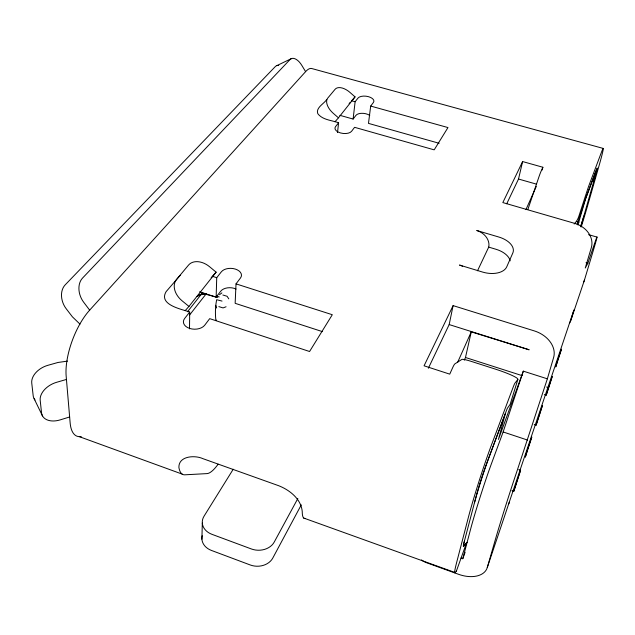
<?xml version="1.0" encoding="UTF-8"?>
<svg xmlns="http://www.w3.org/2000/svg" width="635" height="635" viewBox="0 0 635 635"><rect width="100%" height="100%" fill="white"/><g stroke="black" fill="none" stroke-linecap="round" stroke-linejoin="round"><path stroke-width="0.95" d="M189.508 328.859L189.698 312.063C182.324 309.277 158.123 305.038 166.108 291.655L180.229 275.296M303.736 518.057L455.192 572.572L456.398 571.071L466.59 542.742M201.906 539.218L202.303 523.089M222.028 301.085L216.67 299.704C215.313 306.403 215.098 313.452 215.876 320.207L216.281 320.08M199.596 291.783L216.138 297.148L216.733 277.685L221.337 271.836A10.597 6.58 2.5 0 1 235.394 269.097A10.597 6.58 2.5 0 1 240.506 277.955L236.022 283.869L235.148 303.316L322.493 331.645M456.398 571.071L456.438 570.563M337.526 132.572L338.582 122.777C331.668 120.198 322.596 120.047 317.77 113.641C315.555 107.688 324.08 103.767 326.787 99.449M339.868 115.324L353.108 119.055L355.124 101.743L357.973 98.123A8.279 4.104 7.3 0 1 368.49 96.671A8.279 4.104 7.3 0 1 373.451 102.418L370.689 106.069L368.483 123.38L439.126 143.28M428.363 368.244L449.175 324.572L453.104 305.618L534.313 330.906A25.567 19.264 20.4 0 1 553.617 357.505L547.354 378.825L516.676 472.075A47.419 1.04 -72.4 0 0 495.879 537.797L487.275 567.515A25.979 16.28 22.9 0 1 458.645 574.334L426.807 562.816A16.653 13.176 16.8 0 1 421.473 559.943M464.296 360.172L465.479 357.489L471.257 331.867L529.153 349.79L449.175 324.572M506.738 203.764L518.517 179.038L522.613 161.56L542.869 167.251L542.187 170.005M460.931 558.07L462.772 558.729L470.67 528.915A47.196 2.095 -72.2 0 1 491.498 463.542L503.142 431.959L523.319 371.142L547.354 378.825M474.504 502.737A32.671 1.587 -72.2 0 1 488.815 457.859L505.397 413.472L498.435 439.444L523.319 371.142M577.953 224.957L585.716 198.438L594.924 173.784A23.574 0.818 -72.8 0 1 593.614 181.824M583.859 215.94A16.312 0.556 -72.8 0 1 580.604 226.743A16.304 0.556 -72.8 0 0 583.89 215.884L595.32 175.911A16.843 0.587 -72.9 0 0 596.289 170.069L584.835 200.747L577.144 224.306M487.275 567.515L573.937 309.983L570.913 320.111A20.201 15.669 19 0 1 569.555 323.112M511.953 490.664L513.802 491.3L520.573 470.225L518.731 469.606M520.573 470.225L513.802 491.3M536.107 425.172L542.314 405.836L536.107 425.172L534.225 424.553M546.227 395.176L552.18 376.618L546.227 395.176L544.362 394.573M570.913 320.111L584.446 280.075L592.749 252.373A36.679 0.635 -72.6 0 0 594.773 242.959L587.843 263.279L585.256 268.026L591.32 247.666A22.471 18.407 17.6 0 0 574.715 223.377L502.825 202.581L522.613 161.56M453.104 305.618L424.069 365.808L449.747 374.142L452.596 367.816A17.82 1.841 -72.2 0 1 454.93 363.839L461.883 359.41A8.572 1 17.2 0 1 471.027 361.307L495.34 369.11A26.305 3.111 17.4 0 1 517.835 379.539L510.151 404.344L507.508 408.059A8.961 0.421 -72.4 0 0 506.571 410.242L486.37 464.312A23.622 1.159 -72.2 0 0 476.083 496.578L464.383 541.226A22.852 1.064 -72.1 0 0 463.55 546.378L466.582 543.139M527.828 209.59L538.837 177.173A14.121 1.127 -73.2 0 1 541.139 171.093L542.869 167.251M462.772 558.729L465.122 552.275M457.533 362.553L471.257 331.867M525.931 209.637L536.313 186.412M477.512 270.788L488.712 247.11A15.272 12.311 25.4 0 0 476.742 230.497L498.856 237.038A19.653 11.382 12.3 0 1 512.818 252.992L506.754 266.795A19.987 11.787 12.3 0 1 482.529 272.05L459.51 265.057A15.946 12.494 25.8 0 1 462.629 266.303M301.268 504.881L272.804 558.03A16.978 13.827 1.1 0 1 250.238 564.967L211.415 550.426A16.931 13.557 -2.1 0 1 202.2 535.678M297.831 498.538L274.241 542.052A17.224 13.843 1.4 0 1 251.357 548.957L211.955 534.329A17.177 13.565 -1.6 0 1 204.041 516.192L233.235 469.217M216.138 297.148L220.678 291.243A10.446 6.628 2.3 0 1 236.093 289.052M353.108 119.055L355.933 115.38A8.184 4.159 7.3 0 1 369.768 115.427M189.389 315.254L205.827 294.283L217.678 297.442M189.698 312.063L184.626 318.508A11.255 7.326 0.4 0 0 189.611 328.414A11.255 7.326 0.4 0 0 204.756 325.16L209.693 318.643L309.57 351.504L332.303 314.722L236.022 283.869M338.582 122.777L335.51 126.682A8.652 4.477 6.8 0 0 340.495 132.937A8.652 4.477 6.8 0 0 351.607 131.255L354.592 127.317L434.197 149.852L447.969 127.564L370.689 106.069M187.508 311.737L200.962 294.688L205.827 294.283M197.612 295.712L201.581 293.91L202.795 292.362M188.96 306.427L216.13 272.153L209.542 266.7A17.328 12.287 40.2 0 0 188.531 265.097L176.49 279.535A17.637 12.724 40 0 0 182.062 300.784L188.96 306.427L185.23 310.594M338.447 117.832L355.052 96.885L350.004 92.448A13.581 7.525 42.3 0 0 335.082 89.297L327.739 98.107A13.772 7.739 42.2 0 0 333.216 113.268L338.447 117.832L334.994 121.761M517.835 379.539L514.922 383.175A18.026 0.857 -72.4 0 0 513.096 387.374L491.498 444.857A52.006 2.556 -72.2 0 0 468.439 517.128L456.819 561.808A50.316 2.349 -72.1 0 0 455.192 572.572M349.115 103.656L350.377 102.211M355.052 96.885L351.647 100.767L355.124 101.743M211.169 277.701L216.13 272.153M182.142 474.083L79.359 436.666A46.776 18.193 -68.4 0 1 70.136 422.807L66.167 376.214A48.212 19.677 -69.2 0 1 89.67 310.134L305.602 71.652A35.1 10.343 -75.2 0 1 311.841 68.556L603.25 148.431M467.13 542.282L463.693 545.933A22.844 1.064 -72.1 0 1 464.534 540.766M221.877 292.925L219.48 294.719M276.82 65.619L291.584 58.531M197.001 296.489L200.962 294.688M226.076 306.761L223.06 307.911L218.837 306.618M69.644 416.981L60.111 419.902A18.367 12.009 -25.9 0 1 41.545 412.869L40.188 400.296A18.534 12.271 -25.8 0 1 56.602 382.302L66.437 379.444M201.581 293.91L206.438 293.505M67.516 361.124L58.023 362.458L47.887 365.315A18.256 12.303 -25.2 0 0 31.75 383.088L33.171 395.645A18.098 12.049 -25.4 0 0 35.02 399.994M79.359 436.666L81.288 436.737M518.517 179.038L536.623 184.182M577.104 221.655L578.977 222.194M588.582 234.648L596.94 237.077M586.002 262.739L587.843 263.279M488.712 247.11L496.038 249.293A19.479 11.454 12.4 0 1 510.191 260.826M222.845 295.005L227.076 296.267L228.798 298.871M212.423 276.304L216.733 277.685M465.479 357.489L522.089 375.626M546.6 387.04L548.457 387.644M216.416 296.053L219.21 296.958M503.142 431.959L527.582 440.079M79.97 324.112L72.422 316.849L66.191 308.729A17.55 13.184 66.5 0 1 65.175 284.877L275.257 66.627A13.16 7.056 65 0 1 278.741 65.445M215.805 305.372L216.654 308.031M89.67 310.134L83.669 302.22A17.772 13.113 66.8 0 1 82.534 278.09L290.044 59.531A13.287 6.969 65.3 0 1 301.808 65.373L305.602 71.652M34.123 398.677L42.481 415.901M218.107 464.209A44.815 12.367 -69.9 0 1 206.954 473.607L184.848 474.813A47.752 13.994 -69.6 0 1 178.887 467.296C178.713 455.874 194.905 455.009 202.803 458.621L278.67 485.711C289.735 490.053 301.276 499.11 302.26 511.778A48.887 8.953 -70.8 0 0 305.498 518.438M584.446 280.075A19.264 15.407 18 0 1 583.525 282.321M509.381 502.134A24.447 16.288 22.2 0 1 508.373 504.5M581.216 226.949A35.885 1.222 -72.8 0 0 587.486 206.105L598.861 166.394A37.076 1.286 -72.9 0 0 601.178 152.94L589.264 184.634A14.248 0.524 -72.9 0 0 587.137 190.833L578.787 216.472A21.773 19.971 3.4 0 1 574.167 224.012M527.574 449.501L525.32 457.144L531.805 436.975L527.574 449.501M557.959 359.513L555.736 366.982L561.459 349.139L557.959 359.513"/></g></svg>
